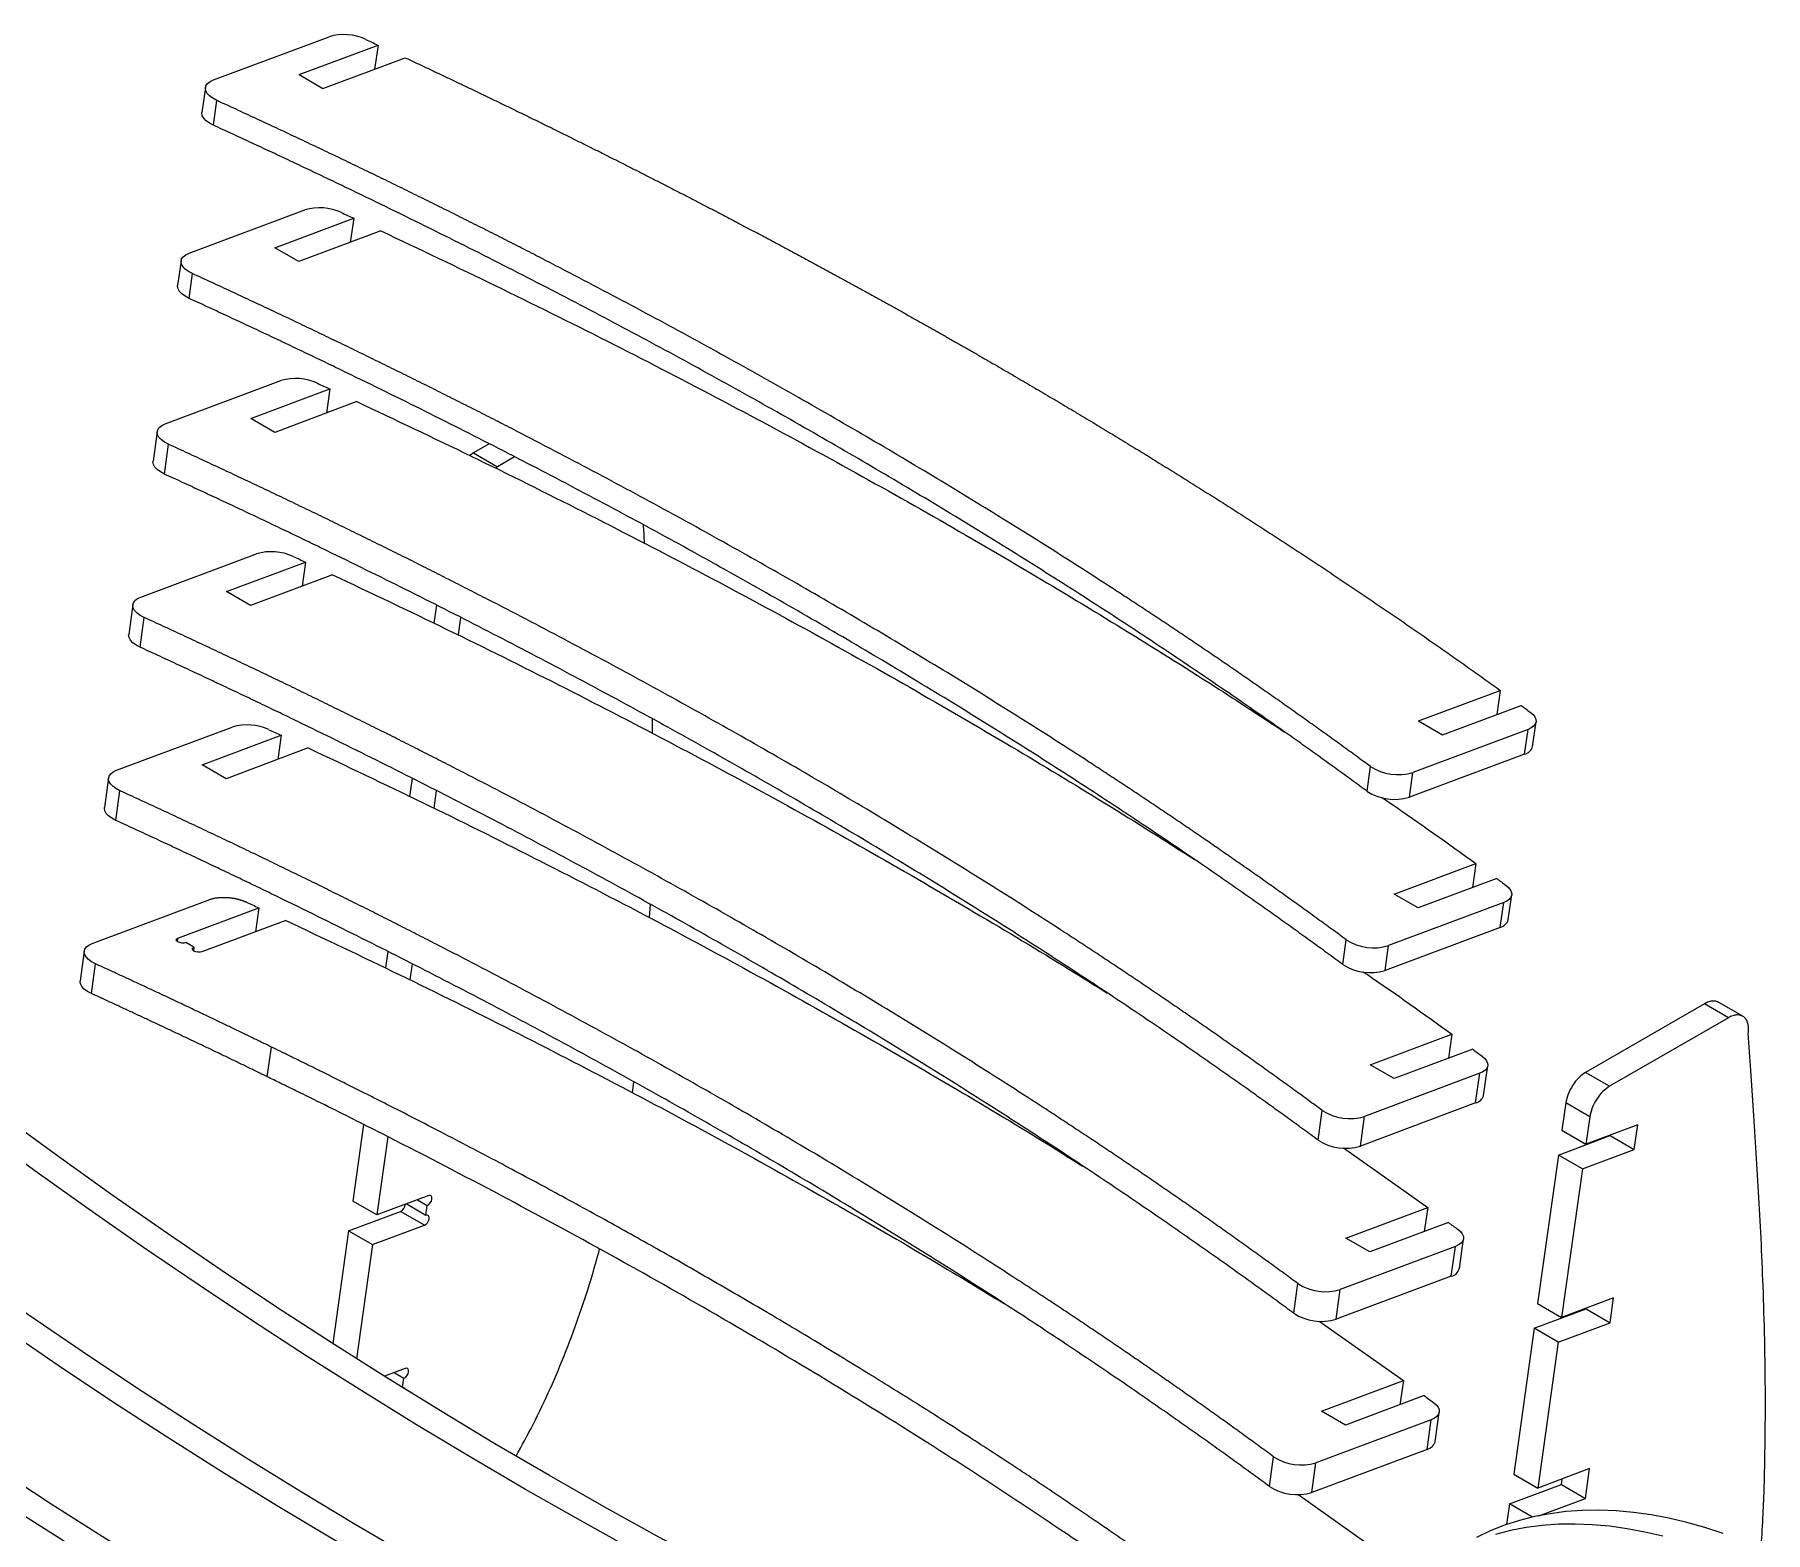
# Model space of a CAD drawing. Header units: millimetres. Extents: x -1732 to 6309, y -3588 to 3891.
# Drawn here: x 5489 to 6101, y 154 to 684 of the extents above; entities that cross this region are included whole.
import ezdxf

# ---------------------------------------------------------------- set-up
doc = ezdxf.new("R2010")
doc.units = ezdxf.units.MM

msp = doc.modelspace()

# ---------------------------------------------------------------- linework, layer by layer
at = {"color": 7, "linetype": 'Continuous', "lineweight": 15}
for p, q in [((5552.45, 668.09), (5593.35, 683.37)), ((5582.73, 669.99), (5610.67, 680.43)), ((5610.67, 680.43), (5609.48, 671.91)), ((5591.21, 665.09), (5620.28, 675.95)), ((5582.73, 669.99), (5591.21, 665.09)), ((5549.62, 665.39), (5548.39, 656.64)), ((5552.42, 652.09), (5553.65, 660.84)), ((5543.86, 606.84), (5584.76, 622.12)), ((5574.13, 608.73), (5602.08, 619.18)), ((5602.08, 619.18), (5600.88, 610.66)), ((5611.69, 614.7), (5582.62, 603.84)), ((5582.62, 603.84), (5574.13, 608.73)), ((5541.02, 604.14), (5539.8, 595.39)), ((5543.82, 590.84), (5545.05, 599.59)), ((5535.38, 546.46), (5576.29, 561.74)), ((5565.66, 548.36), (5593.6, 558.8)), ((5593.6, 558.8), (5592.41, 550.28)), ((5603.21, 554.32), (5574.15, 543.46)), ((5574.15, 543.46), (5565.66, 548.36)), ((5532.55, 543.77), (5531.08, 533.27)), ((5535.1, 528.72), (5536.58, 539.22)), ((5649.97, 539.39), (5644.42, 536.18)), ((5644.42, 536.18), (5643.2, 535.23)), ((5644.42, 536.18), (5652.9, 531.28)), ((5659, 534.8), (5652.9, 531.28)), ((5652.9, 531.28), (5652.23, 530.76)), ((5526.79, 485.21), (5567.69, 500.49)), ((5557.07, 487.11), (5585.01, 497.55)), ((5585.01, 497.55), (5583.81, 489.03)), ((5594.62, 493.07), (5565.55, 482.21)), ((5565.55, 482.21), (5557.07, 487.11)), ((5523.96, 482.52), (5522.48, 472.01)), ((5526.51, 467.46), (5527.98, 477.96)), ((5631.34, 482.29), (5630.45, 475.97)), ((5639.9, 477.95), (5639.04, 471.79)), ((5978.71, 441.39), (6007.64, 452.2)), ((6007.64, 452.2), (6006.44, 443.69)), ((5978.71, 441.39), (5987.19, 436.49)), ((5987.19, 436.49), (6014.99, 446.88)), ((6019.07, 432.34), (6020.3, 441.09)), ((5518.19, 423.96), (5559.1, 439.24)), ((5548.47, 425.86), (5576.41, 436.3)), ((5576.41, 436.3), (5575.22, 427.78)), ((6017.47, 438.39), (5976.72, 423.16)), ((6016.24, 429.64), (6017.47, 438.39)), ((5586.02, 431.82), (5556.96, 420.96)), ((6016.24, 429.64), (5975.49, 414.41)), ((5556.96, 420.96), (5548.47, 425.86)), ((5960.51, 416.51), (5961.74, 425.26)), ((5975.49, 414.41), (5976.72, 423.16)), ((5515.36, 421.26), (5513.89, 410.76)), ((5517.91, 406.21), (5519.39, 416.71)), ((5622.74, 421.04), (5621.85, 414.71)), ((5631.3, 416.69), (5630.44, 410.54)), ((5970.11, 380.14), (5999.04, 390.95)), ((5999.04, 390.95), (5997.85, 382.44)), ((5978.6, 375.24), (5970.11, 380.14)), ((6006.4, 385.63), (5978.6, 375.24)), ((6010.48, 371.08), (6011.71, 379.83)), ((5509.6, 362.7), (5551.15, 378.23)), ((5539.88, 364.6), (5568.47, 375.29)), ((5568.47, 375.29), (5567.28, 366.77)), ((5706.74, 371.81), (5707.01, 376.48)), ((6008.88, 377.14), (5968.12, 361.91)), ((6007.65, 368.39), (6008.88, 377.14)), ((5578.09, 370.81), (5548.36, 359.71)), ((6007.65, 368.39), (5966.89, 353.16)), ((5545.53, 361.34), (5542.7, 362.97)), ((5545.53, 361.34), (5545.36, 360.13)), ((5951.92, 355.26), (5953.14, 364.01)), ((5966.89, 353.16), (5968.12, 361.91)), ((5506.77, 360.01), (5505.29, 349.51)), ((5509.32, 344.96), (5510.79, 355.46)), ((5614.15, 359.79), (5613.34, 354.01)), ((5622.71, 355.44), (5621.92, 349.84)), ((6079.85, 341.33), (6037.85, 317.09)), ((6088.33, 336.43), (6079.85, 341.33)), ((6093.4, 336.94), (6084.92, 341.84)), ((6088.33, 336.43), (6046.34, 312.19)), ((5571.52, 315.54), (5572.99, 326.04)), ((5961.64, 319.76), (5990.57, 330.57)), ((5997.92, 325.25), (5970.13, 314.87)), ((5990.57, 330.57), (5989.38, 322.06)), ((5970.13, 314.87), (5961.64, 319.76)), ((6001.76, 308.96), (6003.24, 319.46)), ((5700.64, 309.9), (5701.22, 313.69)), ((6000.4, 316.77), (5959.65, 301.54)), ((5998.93, 306.27), (6000.4, 316.77)), ((6046.34, 312.19), (6037.85, 317.09)), ((5998.93, 306.27), (5958.17, 291.04)), ((6030.82, 306.27), (6029.46, 296.6)), ((6039.3, 301.37), (6030.82, 306.27)), ((5943.2, 293.13), (5944.67, 303.63)), ((5958.17, 291.04), (5959.65, 301.54)), ((6039.3, 301.37), (6037.95, 291.7)), ((5605.57, 298.67), (5601.77, 271.56)), ((5614.14, 294.35), (5610.25, 266.66)), ((6028.23, 287.85), (6046.58, 294.71)), ((6029.46, 296.6), (6037.95, 291.7)), ((6056.3, 298.56), (6037.95, 291.7)), ((6046.58, 294.71), (6046.62, 294.94)), ((6046.58, 294.71), (6055.07, 289.81)), ((6055.07, 289.81), (6056.3, 298.56)), ((5952.16, 290.36), (5981.98, 269.32)), ((6028.23, 287.85), (6020.87, 235.35)), ((6036.72, 282.95), (6028.23, 287.85)), ((6036.72, 282.95), (6055.07, 289.81)), ((6036.72, 282.95), (6029.35, 230.45)), ((5610.25, 266.66), (5601.77, 271.56)), ((5628.6, 273.52), (5610.25, 266.66)), ((5627.62, 266.52), (5620.64, 270.55)), ((5624.62, 272.03), (5628.11, 270.02)), ((5627.62, 266.52), (5628.11, 270.02)), ((5600.29, 261.06), (5618.64, 267.92)), ((5627.13, 263.02), (5618.64, 267.92)), ((5953.05, 258.51), (5981.98, 269.32)), ((5989.33, 264), (5961.53, 253.61)), ((5981.98, 269.32), (5980.78, 260.81)), ((5600.29, 261.06), (5594.69, 221.16)), ((5600.29, 261.06), (5608.78, 256.16)), ((5608.78, 256.16), (5627.13, 263.02)), ((5961.53, 253.61), (5953.05, 258.51)), ((5993.17, 247.71), (5994.64, 258.21)), ((5608.78, 256.16), (5603.11, 215.79)), ((5991.81, 255.51), (5951.05, 240.29)), ((5990.33, 245.01), (5991.81, 255.51)), ((5990.33, 245.01), (5949.58, 229.78)), ((5934.6, 231.88), (5936.08, 242.38)), ((5949.58, 229.78), (5951.05, 240.29)), ((6019.64, 226.6), (6037.99, 233.46)), ((6020.87, 235.35), (6029.35, 230.45)), ((6047.7, 237.31), (6029.35, 230.45)), ((6037.99, 233.46), (6038.02, 233.69)), ((6037.99, 233.46), (6046.47, 228.56)), ((6046.47, 228.56), (6047.7, 237.31)), ((5943.56, 229.11), (5973.38, 208.07)), ((6019.64, 226.6), (6012.39, 174.97)), ((6028.12, 221.7), (6019.64, 226.6)), ((6028.12, 221.7), (6046.47, 228.56)), ((6028.12, 221.7), (6020.88, 170.07)), ((5620.33, 212.39), (5612.92, 209.62)), ((5616.35, 210.9), (5619.84, 208.89)), ((5619.38, 205.59), (5619.84, 208.89)), ((5944.45, 197.26), (5973.38, 208.07)), ((5980.73, 202.75), (5952.94, 192.36)), ((5973.38, 208.07), (5972.18, 199.56)), ((5952.94, 192.36), (5944.45, 197.26)), ((5984.57, 186.45), (5986.04, 196.96)), ((5983.21, 194.26), (5942.46, 179.03)), ((5981.74, 183.76), (5983.21, 194.26)), ((5981.74, 183.76), (5940.98, 168.53)), ((5926.01, 170.63), (5927.48, 181.13)), ((5940.98, 168.53), (5942.46, 179.03)), ((6012.39, 174.97), (6020.88, 170.07)), ((6039.23, 176.93), (6020.88, 170.07)), ((6029.27, 171.33), (6029.55, 173.31)), ((6037.76, 166.43), (6039.23, 176.93)), ((5936.01, 167.86), (5965.44, 147.07)), ((6010.92, 164.47), (6029.27, 171.33)), ((6021.3, 160.28), (6037.76, 166.43)), ((6029.27, 171.33), (6037.76, 166.43)), ((6010.92, 164.47), (6009.89, 157.15)), ((6019.03, 159.79), (6010.92, 164.47))]:
    msp.add_line(p, q, dxfattribs=at)
at = {"color": 8, "linetype": 'Continuous', "lineweight": 15}
msp.add_line((5539.71, 363.39), (5539.88, 364.6), dxfattribs=at)
at = {"color": 7, "linetype": 'Continuous', "lineweight": 15, "flags": 128}
for points in [[(5553.65, 660.84), (5552.24, 661.6), (5551.09, 662.43), (5550.25, 663.33), (5549.75, 664.25), (5549.6, 665.16), (5549.81, 666.03), (5550.37, 666.83), (5551.26, 667.52), (5552.45, 668.09)], [(5552.42, 652.09), (5551.01, 652.84), (5549.86, 653.68), (5549.03, 654.58), (5548.52, 655.5), (5548.37, 656.41), (5548.39, 656.64)], [(5545.05, 599.59), (5543.64, 600.34), (5542.5, 601.18), (5541.66, 602.08), (5541.15, 603), (5541, 603.91), (5541.21, 604.78), (5541.77, 605.57), (5542.67, 606.27), (5543.86, 606.84)], [(5543.82, 590.84), (5542.41, 591.59), (5541.27, 592.43), (5540.43, 593.33), (5539.93, 594.25), (5539.78, 595.16), (5539.8, 595.39)], [(5536.58, 539.22), (5535.17, 539.97), (5534.03, 540.81), (5533.19, 541.7), (5532.68, 542.62), (5532.53, 543.53), (5532.74, 544.4), (5533.3, 545.2), (5534.19, 545.89), (5535.38, 546.46)], [(5535.1, 528.72), (5533.7, 529.47), (5532.55, 530.31), (5531.71, 531.2), (5531.21, 532.12), (5531.06, 533.03), (5531.08, 533.27)], [(5527.98, 477.96), (5526.57, 478.72), (5525.43, 479.55), (5524.59, 480.45), (5524.09, 481.37), (5523.94, 482.28), (5524.15, 483.15), (5524.71, 483.95), (5525.6, 484.64), (5526.79, 485.21)], [(5526.51, 467.46), (5525.1, 468.22), (5523.96, 469.05), (5523.12, 469.95), (5522.61, 470.87), (5522.46, 471.78), (5522.48, 472.01)], [(6018.28, 444.48), (6019.23, 443.67), (6019.89, 442.81), (6020.26, 441.95), (6020.3, 441.1), (6020.04, 440.3), (6019.46, 439.56), (6018.6, 438.92), (6017.47, 438.39)], [(5519.39, 416.71), (5517.98, 417.46), (5516.83, 418.3), (5516, 419.2), (5515.49, 420.12), (5515.34, 421.03), (5515.55, 421.9), (5516.11, 422.7), (5517, 423.39), (5518.19, 423.96)], [(5517.91, 406.21), (5516.51, 406.96), (5515.36, 407.8), (5514.52, 408.7), (5514.02, 409.62), (5513.87, 410.53), (5513.89, 410.76)], [(6009.69, 383.23), (6010.63, 382.41), (6011.3, 381.56), (6011.66, 380.7), (6011.71, 379.85), (6011.44, 379.05), (6010.87, 378.31), (6010, 377.67), (6008.88, 377.14)], [(5510.79, 355.46), (5509.38, 356.21), (5508.24, 357.05), (5507.4, 357.95), (5506.9, 358.87), (5506.75, 359.78), (5506.96, 360.65), (5507.52, 361.44), (5508.41, 362.14), (5509.6, 362.7)], [(5542.7, 362.97), (5542.06, 362.83), (5541.3, 362.84), (5540.54, 362.99), (5539.9, 363.27), (5539.46, 363.62), (5539.3, 364), (5539.45, 364.34), (5539.88, 364.6)], [(5548.36, 359.71), (5547.72, 359.57), (5546.96, 359.58), (5546.2, 359.73), (5545.55, 360), (5545.12, 360.35), (5544.96, 360.73), (5545.11, 361.08), (5545.53, 361.34)], [(5509.32, 344.96), (5507.91, 345.71), (5506.77, 346.55), (5505.93, 347.45), (5505.42, 348.37), (5505.27, 349.28), (5505.29, 349.51)], [(6001.21, 322.85), (6002.16, 322.04), (6002.83, 321.18), (6003.19, 320.32), (6003.24, 319.47), (6002.97, 318.67), (6002.39, 317.93), (6001.53, 317.29), (6000.4, 316.77)], [(5871.22, 75.82), (5864.12, 78.74), (5844.96, 86.86), (5825.76, 95.3), (5806.53, 104.08), (5787.27, 113.17), (5767.99, 122.59), (5748.69, 132.33), (5729.38, 142.39), (5710.05, 152.76), (5690.72, 163.45), (5671.39, 174.46), (5652.05, 185.77), (5632.72, 197.39), (5613.39, 209.32), (5594.08, 221.55), (5574.78, 234.09), (5555.5, 246.92), (5536.24, 260.05), (5517.01, 273.47), (5497.81, 287.19), (5478.64, 301.19), (5459.51, 315.48)], [(5861.44, 71.45), (5855.64, 73.84), (5836.47, 81.96), (5817.27, 90.41), (5798.04, 99.18), (5778.78, 108.27), (5759.5, 117.69), (5740.21, 127.43), (5720.89, 137.49), (5701.57, 147.87), (5682.24, 158.56), (5662.9, 169.56), (5643.57, 180.87), (5624.23, 192.49), (5604.91, 204.42), (5585.59, 216.65), (5566.3, 229.19), (5547.02, 242.02), (5527.76, 255.15), (5508.53, 268.57), (5489.33, 282.29), (5470.16, 296.29), (5451.03, 310.58)], [(5811.94, 42.87), (5806.14, 45.27), (5786.97, 53.39), (5767.77, 61.83), (5748.54, 70.6), (5729.29, 79.7), (5710.01, 89.12), (5690.71, 98.86), (5671.4, 108.92), (5652.07, 119.29), (5632.74, 129.98), (5613.4, 140.98), (5594.07, 152.3), (5574.74, 163.92), (5555.41, 175.85), (5536.1, 188.08), (5516.8, 200.61), (5497.52, 213.45), (5478.26, 226.58), (5459.03, 240), (5439.83, 253.71), (5420.66, 267.72), (5401.53, 282.01)], [(5821.72, 47.24), (5814.63, 50.17), (5795.46, 58.28), (5776.26, 66.73), (5757.03, 75.5), (5737.77, 84.6), (5718.49, 94.02), (5699.19, 103.76), (5679.88, 113.81), (5660.56, 124.19), (5641.22, 134.88), (5621.89, 145.88), (5602.55, 157.2), (5583.22, 168.82), (5563.9, 180.75), (5544.58, 192.98), (5525.28, 205.51), (5506, 218.34), (5486.75, 231.47), (5467.51, 244.9), (5448.31, 258.61), (5429.15, 272.62), (5410.01, 286.91)], [(5628.11, 270.02), (5628.66, 270.35), (5629.17, 270.9), (5629.55, 271.58), (5629.75, 272.29), (5629.74, 272.92), (5629.51, 273.38), (5629.12, 273.59), (5628.6, 273.52)], [(5627.13, 263.02), (5627.68, 263.35), (5628.19, 263.9), (5628.57, 264.58), (5628.77, 265.29), (5628.75, 265.92), (5628.53, 266.38), (5628.13, 266.59), (5627.62, 266.52)], [(5772.22, 18.67), (5765.13, 21.59), (5745.96, 29.71), (5726.76, 38.16), (5707.53, 46.93), (5688.27, 56.02), (5668.99, 65.44), (5649.7, 75.18), (5630.38, 85.24), (5611.06, 95.62), (5591.73, 106.31), (5572.39, 117.31), (5553.06, 128.62), (5533.72, 140.24), (5514.4, 152.17), (5495.09, 164.4), (5475.79, 176.94), (5456.51, 189.77), (5437.25, 202.9), (5418.02, 216.32), (5398.82, 230.04), (5379.65, 244.04), (5360.52, 258.33)], [(5992.62, 261.6), (5993.57, 260.79), (5994.23, 259.93), (5994.59, 259.07), (5994.64, 258.22), (5994.37, 257.42), (5993.8, 256.68), (5992.93, 256.04), (5991.81, 255.51)], [(5762.45, 14.3), (5756.64, 16.69), (5737.48, 24.81), (5718.28, 33.26), (5699.05, 42.03), (5679.79, 51.13), (5660.51, 60.54), (5641.21, 70.28), (5621.9, 80.34), (5602.57, 90.72), (5583.24, 101.41), (5563.91, 112.41), (5544.57, 123.72), (5525.24, 135.35), (5505.91, 147.27), (5486.6, 159.51), (5467.3, 172.04), (5448.02, 184.87), (5428.76, 198), (5409.53, 211.42), (5390.33, 225.14), (5371.16, 239.14), (5352.03, 253.43)], [(5619.84, 208.89), (5620.39, 209.22), (5620.9, 209.77), (5621.28, 210.45), (5621.48, 211.16), (5621.47, 211.79), (5621.25, 212.25), (5620.85, 212.46), (5620.33, 212.39)], [(5984.02, 200.35), (5984.97, 199.54), (5985.64, 198.68), (5986, 197.82), (5986.05, 196.97), (5985.78, 196.17), (5985.2, 195.43), (5984.34, 194.79), (5983.21, 194.26)], [(6086.55, 153.95), (6080.06, 156.08), (6073.63, 157.9), (6067.27, 159.41), (6060.98, 160.6), (6054.78, 161.47), (6048.67, 162.02), (6042.66, 162.25), (6036.76, 162.16), (6030.97, 161.75), (6025.32, 161.01), (6019.79, 159.96), (6014.41, 158.59), (6009.18, 156.9), (6004.1, 154.9), (5999.19, 152.59)], [(6065.15, 153), (6058.79, 154.51), (6052.5, 155.7), (6046.29, 156.57), (6040.18, 157.12), (6034.17, 157.35), (6028.27, 157.26), (6022.49, 156.85), (6016.83, 156.12), (6011.31, 155.06), (6005.93, 153.69)]]:
    msp.add_lwpolyline(points, dxfattribs=at)
at = {"color": 7, "linetype": 'Continuous', "lineweight": 15}
for centre, radius, start, end in [((5598.6, 665.6), 18.53, 65.29806, 106.43734), ((5590, 604.35), 18.53, 65.29806, 106.43734), ((5581.53, 543.97), 18.53, 65.29806, 106.43734), ((5572.93, 482.72), 18.53, 65.29806, 106.43734), ((5564.34, 421.47), 18.53, 65.29806, 106.43734), ((6015.36, 433.41), 3.87, 283.19057, 343.9162), ((5971.47, 440.28), 17.9, 237.06059, 287.03207), ((5970.24, 431.53), 17.9, 237.06059, 287.03207), ((6006.77, 372.15), 3.87, 283.19057, 343.9162), ((5962.88, 379.03), 17.9, 237.06059, 287.03207), ((5961.65, 370.28), 17.9, 237.06059, 287.03207), ((5998.05, 310.03), 3.87, 283.19057, 343.9162), ((5954.4, 318.65), 17.9, 237.06059, 287.03207), ((5952.93, 308.15), 17.9, 237.06059, 287.03207), ((5617.36, 270.57), 2.94, 295.77376, 357.10675), ((5989.45, 248.78), 3.87, 283.19057, 343.9162), ((5945.81, 257.4), 17.9, 237.06059, 287.03207), ((5944.34, 246.9), 17.9, 237.06059, 287.03207), ((5619.73, 204.73), 0.742, 15.98245, 100.4387), ((5980.86, 187.53), 3.87, 283.19057, 343.9162), ((5937.21, 196.15), 17.9, 237.06059, 287.03207), ((5935.74, 185.65), 17.9, 237.06059, 287.03207)]:
    msp.add_arc(centre, radius, start, end, dxfattribs=at)
for points, knots in [([(5606.34, 682.43), (5607.06, 682.1), (5608.51, 681.43), (5609.95, 680.76), (5610.67, 680.43)], [0, 0, 0, 0, 0.500006, 1, 1, 1, 1]), ([(5620.28, 675.95), (5621.53, 675.36), (5624.04, 674.19), (5627.78, 672.43), (5631.53, 670.66), (5635.26, 668.89), (5638.99, 667.12), (5642.71, 665.34), (5646.42, 663.56), (5650.13, 661.78), (5653.83, 659.99), (5657.52, 658.2), (5661.21, 656.41), (5664.89, 654.61), (5668.57, 652.81), (5672.23, 651.01), (5675.89, 649.2), (5679.54, 647.4), (5683.19, 645.58), (5686.83, 643.77), (5690.46, 641.95), (5694.09, 640.13), (5697.71, 638.31), (5701.32, 636.48), (5704.92, 634.65), (5708.52, 632.82), (5712.11, 630.98), (5715.69, 629.14), (5719.27, 627.3), (5722.84, 625.46), (5726.4, 623.61), (5729.95, 621.76), (5733.5, 619.9), (5737.04, 618.05), (5740.57, 616.19), (5744.1, 614.32), (5747.62, 612.46), (5751.13, 610.59), (5754.63, 608.72), (5758.13, 606.84), (5761.62, 604.96), (5765.1, 603.08), (5768.58, 601.2), (5772.04, 599.32), (5775.51, 597.43), (5778.96, 595.53), (5782.4, 593.64), (5785.84, 591.74), (5789.27, 589.84), (5792.7, 587.94), (5796.11, 586.03), (5799.52, 584.13), (5802.92, 582.21), (5806.31, 580.3), (5809.7, 578.38), (5813.08, 576.46), (5816.45, 574.54), (5819.81, 572.62), (5823.17, 570.69), (5827.49, 568.2), (5832.76, 565.14), (5838.98, 561.51), (5845.17, 557.87), (5851.34, 554.23), (5857.48, 550.57), (5863.59, 546.9), (5869.68, 543.22), (5875.74, 539.53), (5881.78, 535.84), (5887.79, 532.13), (5893.77, 528.41), (5899.73, 524.69), (5905.65, 520.95), (5911.56, 517.21), (5917.43, 513.45), (5923.28, 509.69), (5929.1, 505.92), (5934.89, 502.14), (5940.66, 498.35), (5946.39, 494.55), (5952.1, 490.74), (5957.78, 486.93), (5963.44, 483.1), (5969.06, 479.27), (5974.66, 475.43), (5980.23, 471.58), (5985.77, 467.72), (5991.28, 463.85), (5996.76, 459.98), (6002.22, 456.1), (6005.83, 453.5), (6007.64, 452.2)], [0, 0, 0, 0, 0.008633, 0.017265, 0.025897, 0.034528, 0.043159, 0.05179, 0.06042, 0.06905, 0.07768, 0.086309, 0.094938, 0.103566, 0.112194, 0.120821, 0.129448, 0.138075, 0.146701, 0.155327, 0.163953, 0.172578, 0.181202, 0.189826, 0.19845, 0.207074, 0.215696, 0.224319, 0.232941, 0.241563, 0.250184, 0.258805, 0.267425, 0.276045, 0.284665, 0.293284, 0.301902, 0.310521, 0.319138, 0.327756, 0.336373, 0.344989, 0.353605, 0.362221, 0.370836, 0.379451, 0.388065, 0.396679, 0.405292, 0.413905, 0.422517, 0.431129, 0.439741, 0.448352, 0.456962, 0.465572, 0.474182, 0.482791, 0.4914, 0.500008, 0.516114, 0.532221, 0.54833, 0.56444, 0.580552, 0.596665, 0.612781, 0.628897, 0.645016, 0.661135, 0.677257, 0.69338, 0.709504, 0.72563, 0.741758, 0.757887, 0.774018, 0.79015, 0.806284, 0.822419, 0.838555, 0.854693, 0.870833, 0.886974, 0.903116, 0.91926, 0.935405, 0.951552, 0.9677, 0.983849, 1, 1, 1, 1]), ([(5961.74, 425.26), (5960.91, 425.87), (5959.25, 427.09), (5956.74, 428.92), (5954.24, 430.75), (5951.72, 432.57), (5949.2, 434.4), (5946.68, 436.22), (5944.14, 438.04), (5941.6, 439.86), (5939.05, 441.67), (5936.5, 443.49), (5933.94, 445.3), (5931.38, 447.11), (5928.8, 448.92), (5926.22, 450.73), (5923.64, 452.53), (5921.05, 454.34), (5918.45, 456.14), (5915.84, 457.94), (5913.23, 459.74), (5910.62, 461.53), (5907.99, 463.32), (5905.36, 465.12), (5902.72, 466.91), (5900.08, 468.69), (5897.43, 470.48), (5894.78, 472.26), (5892.12, 474.04), (5889.45, 475.82), (5886.77, 477.6), (5884.09, 479.37), (5881.41, 481.15), (5878.71, 482.92), (5876.01, 484.69), (5873.31, 486.45), (5863.62, 492.76), (5846.77, 503.55), (5822.39, 518.69), (5797.55, 533.67), (5772.26, 548.49), (5746.51, 563.14), (5720.32, 577.62), (5693.68, 591.92), (5673.51, 602.45), (5660.1, 609.32), (5653.62, 612.62), (5647.12, 615.91), (5640.6, 619.19), (5634.05, 622.45), (5627.48, 625.71), (5620.88, 628.96), (5614.26, 632.2), (5607.62, 635.42), (5600.95, 638.64), (5594.26, 641.84), (5587.55, 645.04), (5580.82, 648.22), (5574.06, 651.39), (5567.28, 654.55), (5560.48, 657.71), (5555.92, 659.8), (5553.65, 660.84)], [0, 0, 0, 0, 0.00717, 0.014339, 0.021508, 0.028677, 0.035844, 0.043012, 0.050179, 0.057345, 0.064511, 0.071677, 0.078842, 0.086006, 0.09317, 0.100334, 0.107497, 0.114659, 0.121821, 0.128982, 0.136143, 0.143304, 0.150464, 0.157623, 0.164782, 0.171941, 0.179099, 0.186256, 0.193413, 0.20057, 0.207726, 0.214881, 0.222036, 0.22919, 0.236344, 0.243497, 0.25065, 0.313006, 0.37535, 0.437682, 0.5, 0.562318, 0.62465, 0.686994, 0.74935, 0.764077, 0.778806, 0.793537, 0.808271, 0.823007, 0.837744, 0.852484, 0.867226, 0.881971, 0.896717, 0.911465, 0.926216, 0.940969, 0.955723, 0.97048, 0.985239, 1, 1, 1, 1]), ([(5960.51, 416.51), (5959.6, 417.17), (5957.78, 418.51), (5955.04, 420.51), (5952.3, 422.52), (5949.54, 424.51), (5946.78, 426.51), (5944.01, 428.5), (5941.23, 430.5), (5938.44, 432.49), (5935.65, 434.47), (5932.84, 436.46), (5930.03, 438.44), (5927.21, 440.43), (5924.39, 442.41), (5921.55, 444.38), (5918.71, 446.36), (5913.02, 450.29), (5904.44, 456.18), (5892.88, 463.98), (5881.2, 471.75), (5865.47, 482.04), (5845.53, 494.8), (5821.15, 509.95), (5796.31, 524.93), (5771.03, 539.74), (5745.29, 554.39), (5719.1, 568.86), (5692.47, 583.17), (5669.89, 594.95), (5651.61, 604.28), (5637.78, 611.25), (5623.84, 618.16), (5612.4, 623.76), (5603.49, 628.07), (5597.18, 631.11), (5590.84, 634.14), (5584.49, 637.16), (5578.11, 640.16), (5571.72, 643.16), (5565.31, 646.15), (5558.87, 649.13), (5554.57, 651.1), (5552.42, 652.09)], [0, 0, 0, 0, 0.007848, 0.015696, 0.023544, 0.031392, 0.03924, 0.047088, 0.054935, 0.062783, 0.070631, 0.078478, 0.086327, 0.094175, 0.102023, 0.109872, 0.117721, 0.12557, 0.15684, 0.188109, 0.219378, 0.25065, 0.313027, 0.375405, 0.437702, 0.5, 0.562298, 0.624595, 0.686973, 0.74935, 0.780622, 0.811892, 0.84316, 0.87443, 0.888384, 0.902337, 0.91629, 0.930241, 0.944193, 0.958144, 0.972096, 0.986048, 1, 1, 1, 1]), ([(5597.74, 621.18), (5598.47, 620.85), (5599.91, 620.18), (5601.35, 619.51), (5602.08, 619.18)], [0, 0, 0, 0, 0.500006, 1, 1, 1, 1]), ([(5611.69, 614.7), (5625.22, 608.29), (5652.23, 595.5), (5691.72, 575.85), (5730.38, 555.91), (5768.16, 535.62), (5805.08, 515.01), (5840.46, 494.46), (5874.29, 474.01), (5904.51, 455.12), (5923.28, 442.79), (5931.59, 437.34)], [0, 0, 0, 0, 0.116447, 0.232501, 0.348362, 0.464014, 0.579674, 0.695368, 0.804411, 0.913461, 1, 1, 1, 1]), ([(5953.14, 364.01), (5952.31, 364.62), (5950.65, 365.84), (5948.15, 367.67), (5945.64, 369.49), (5943.13, 371.32), (5940.61, 373.15), (5938.08, 374.97), (5935.55, 376.79), (5933.01, 378.61), (5930.46, 380.42), (5927.91, 382.24), (5925.35, 384.05), (5922.78, 385.86), (5920.21, 387.67), (5917.63, 389.48), (5915.04, 391.28), (5912.45, 393.09), (5909.85, 394.89), (5907.25, 396.69), (5904.64, 398.48), (5902.02, 400.28), (5899.4, 402.07), (5896.77, 403.86), (5894.13, 405.65), (5891.49, 407.44), (5888.84, 409.23), (5886.18, 411.01), (5883.52, 412.79), (5880.85, 414.57), (5878.18, 416.35), (5875.5, 418.12), (5872.81, 419.9), (5870.12, 421.67), (5867.42, 423.44), (5864.71, 425.2), (5855.03, 431.51), (5838.18, 442.29), (5813.8, 457.44), (5788.96, 472.42), (5763.66, 487.24), (5737.91, 501.89), (5711.72, 516.37), (5685.09, 530.67), (5664.92, 541.2), (5651.51, 548.07), (5645.03, 551.37), (5638.53, 554.66), (5632, 557.94), (5625.45, 561.2), (5618.88, 564.46), (5612.29, 567.71), (5605.67, 570.94), (5599.02, 574.17), (5592.36, 577.39), (5585.67, 580.59), (5578.96, 583.79), (5572.22, 586.97), (5565.46, 590.14), (5558.68, 593.3), (5551.88, 596.45), (5547.33, 598.55), (5545.05, 599.59)], [0, 0, 0, 0, 0.00717, 0.014339, 0.021508, 0.028677, 0.035844, 0.043012, 0.050179, 0.057345, 0.064511, 0.071677, 0.078842, 0.086006, 0.09317, 0.100334, 0.107497, 0.114659, 0.121821, 0.128982, 0.136143, 0.143304, 0.150464, 0.157623, 0.164782, 0.171941, 0.179099, 0.186256, 0.193413, 0.20057, 0.207726, 0.214881, 0.222036, 0.22919, 0.236344, 0.243497, 0.25065, 0.313006, 0.37535, 0.437682, 0.5, 0.562318, 0.62465, 0.686994, 0.74935, 0.764077, 0.778806, 0.793537, 0.808271, 0.823007, 0.837744, 0.852484, 0.867226, 0.881971, 0.896717, 0.911465, 0.926216, 0.940969, 0.955723, 0.97048, 0.985239, 1, 1, 1, 1]), ([(5951.92, 355.26), (5951.01, 355.92), (5949.19, 357.26), (5946.45, 359.26), (5943.7, 361.26), (5940.95, 363.26), (5938.18, 365.26), (5935.41, 367.25), (5932.63, 369.25), (5929.85, 371.24), (5927.05, 373.22), (5924.25, 375.21), (5921.44, 377.19), (5918.62, 379.17), (5915.79, 381.15), (5912.96, 383.13), (5910.11, 385.11), (5904.43, 389.04), (5895.85, 394.92), (5884.29, 402.73), (5872.6, 410.49), (5856.88, 420.79), (5836.94, 433.55), (5812.56, 448.7), (5787.72, 463.68), (5762.43, 478.49), (5736.7, 493.13), (5710.51, 507.61), (5683.87, 521.91), (5661.3, 533.69), (5643.01, 543.03), (5629.18, 550), (5615.25, 556.91), (5603.8, 562.51), (5594.9, 566.82), (5588.58, 569.86), (5582.25, 572.89), (5575.89, 575.9), (5569.52, 578.91), (5563.12, 581.91), (5556.71, 584.9), (5550.28, 587.88), (5545.97, 589.85), (5543.82, 590.84)], [0, 0, 0, 0, 0.007848, 0.015696, 0.023544, 0.031392, 0.03924, 0.047088, 0.054935, 0.062783, 0.070631, 0.078478, 0.086327, 0.094175, 0.102023, 0.109872, 0.117721, 0.12557, 0.15684, 0.188109, 0.219378, 0.25065, 0.313027, 0.375405, 0.437702, 0.5, 0.562298, 0.624595, 0.686973, 0.74935, 0.780622, 0.811892, 0.84316, 0.87443, 0.888384, 0.902337, 0.91629, 0.930241, 0.944193, 0.958144, 0.972096, 0.986048, 1, 1, 1, 1]), ([(5589.27, 560.8), (5589.99, 560.47), (5591.44, 559.8), (5592.88, 559.13), (5593.6, 558.8)], [0, 0, 0, 0, 0.5000064, 1, 1, 1, 1]), ([(5603.21, 554.32), (5616.74, 547.92), (5643.76, 535.13), (5683.25, 515.48), (5721.91, 495.53), (5759.69, 475.25), (5796.6, 454.63), (5832, 434.09), (5865.78, 413.62), (5888.02, 399.85), (5898.99, 392.69), (5899.45, 392.39)], [0, 0, 0, 0, 0.126821, 0.253214, 0.379397, 0.505352, 0.631316, 0.757318, 0.876075, 0.994839, 1, 1, 1, 1]), ([(5944.67, 303.63), (5943.84, 304.24), (5942.18, 305.46), (5939.68, 307.29), (5937.17, 309.12), (5934.66, 310.94), (5932.13, 312.77), (5929.61, 314.59), (5927.07, 316.41), (5924.53, 318.23), (5921.99, 320.05), (5919.43, 321.86), (5916.87, 323.67), (5914.31, 325.49), (5911.74, 327.29), (5909.16, 329.1), (5906.57, 330.91), (5903.98, 332.71), (5901.38, 334.51), (5898.78, 336.31), (5896.17, 338.11), (5893.55, 339.9), (5890.92, 341.7), (5888.29, 343.49), (5885.66, 345.28), (5883.01, 347.06), (5880.37, 348.85), (5877.71, 350.63), (5875.05, 352.42), (5872.38, 354.19), (5869.71, 355.97), (5867.03, 357.75), (5864.34, 359.52), (5861.65, 361.29), (5858.95, 363.06), (5856.24, 364.83), (5846.55, 371.13), (5829.7, 381.92), (5805.33, 397.06), (5780.48, 412.05), (5755.19, 426.86), (5729.44, 441.51), (5703.25, 455.99), (5676.61, 470.29), (5656.44, 480.82), (5643.03, 487.7), (5636.56, 490.99), (5630.06, 494.28), (5623.53, 497.56), (5616.98, 500.83), (5610.41, 504.08), (5603.81, 507.33), (5597.19, 510.57), (5590.55, 513.79), (5583.88, 517.01), (5577.2, 520.21), (5570.48, 523.41), (5563.75, 526.59), (5556.99, 529.77), (5550.21, 532.93), (5543.41, 536.08), (5538.85, 538.17), (5536.58, 539.22)], [0, 0, 0, 0, 0.00717, 0.014339, 0.021508, 0.028677, 0.035844, 0.043012, 0.050179, 0.057345, 0.064511, 0.071677, 0.078842, 0.086006, 0.09317, 0.100334, 0.107497, 0.114659, 0.121821, 0.128982, 0.136143, 0.143304, 0.150464, 0.157623, 0.164782, 0.171941, 0.179099, 0.186256, 0.193413, 0.20057, 0.207726, 0.214881, 0.222036, 0.22919, 0.236344, 0.243497, 0.25065, 0.313006, 0.37535, 0.437682, 0.5, 0.562318, 0.62465, 0.686994, 0.74935, 0.764077, 0.778806, 0.793537, 0.808271, 0.823007, 0.837744, 0.852484, 0.867226, 0.881971, 0.896717, 0.911465, 0.926216, 0.940969, 0.955723, 0.97048, 0.985239, 1, 1, 1, 1]), ([(5943.2, 293.13), (5942.29, 293.8), (5940.47, 295.13), (5937.73, 297.14), (5934.98, 299.14), (5932.23, 301.14), (5929.47, 303.13), (5926.69, 305.13), (5923.92, 307.12), (5921.13, 309.11), (5918.33, 311.1), (5915.53, 313.08), (5912.72, 315.07), (5909.9, 317.05), (5907.07, 319.03), (5904.24, 321), (5901.4, 322.98), (5895.71, 326.92), (5887.13, 332.8), (5875.57, 340.6), (5863.88, 348.37), (5848.16, 358.66), (5828.22, 371.42), (5803.84, 386.57), (5779, 401.55), (5753.72, 416.36), (5727.98, 431.01), (5701.79, 445.48), (5675.15, 459.79), (5652.58, 471.57), (5634.3, 480.9), (5620.46, 487.87), (5606.53, 494.78), (5595.08, 500.38), (5586.18, 504.69), (5579.86, 507.73), (5573.53, 510.76), (5567.17, 513.78), (5560.8, 516.79), (5554.41, 519.78), (5547.99, 522.77), (5541.56, 525.75), (5537.26, 527.73), (5535.1, 528.72)], [0, 0, 0, 0, 0.007848, 0.015696, 0.023544, 0.031392, 0.03924, 0.047088, 0.054935, 0.062783, 0.070631, 0.078478, 0.086327, 0.094175, 0.102023, 0.109872, 0.117721, 0.12557, 0.15684, 0.188109, 0.219378, 0.25065, 0.313027, 0.375405, 0.437702, 0.5, 0.562298, 0.624595, 0.686973, 0.74935, 0.780622, 0.811892, 0.84316, 0.87443, 0.888384, 0.902337, 0.91629, 0.930241, 0.944193, 0.958144, 0.972096, 0.986048, 1, 1, 1, 1]), ([(5704.98, 504.14), (5704.91, 505.34), (5704.79, 507.54), (5704.64, 509.73), (5704.57, 510.73)], [0, 0, 0, 0, 0.5455178, 1, 1, 1, 1]), ([(5580.68, 499.55), (5581.4, 499.22), (5582.84, 498.55), (5584.29, 497.88), (5585.01, 497.55)], [0, 0, 0, 0, 0.500006, 1, 1, 1, 1]), ([(5594.62, 493.07), (5608.15, 486.67), (5635.16, 473.88), (5674.66, 454.23), (5713.31, 434.28), (5751.09, 413.99), (5788.02, 393.38), (5823.35, 372.82), (5850.19, 356.73), (5864.76, 347.55), (5868.57, 345.15)], [0, 0, 0, 0, 0.1381296, 0.275794, 0.4132281, 0.5504152, 0.6876114, 0.8248491, 0.954196, 1, 1, 1, 1]), ([(5936.08, 242.38), (5935.24, 242.99), (5933.58, 244.21), (5931.08, 246.04), (5928.57, 247.87), (5926.06, 249.69), (5923.54, 251.52), (5921.01, 253.34), (5918.48, 255.16), (5915.94, 256.98), (5913.39, 258.8), (5910.84, 260.61), (5908.28, 262.42), (5905.71, 264.23), (5903.14, 266.04), (5900.56, 267.85), (5897.98, 269.66), (5895.38, 271.46), (5892.79, 273.26), (5890.18, 275.06), (5887.57, 276.86), (5884.95, 278.65), (5882.33, 280.45), (5879.7, 282.24), (5877.06, 284.03), (5874.42, 285.81), (5871.77, 287.6), (5869.11, 289.38), (5866.45, 291.16), (5863.79, 292.94), (5861.11, 294.72), (5858.43, 296.5), (5855.74, 298.27), (5853.05, 300.04), (5850.35, 301.81), (5847.65, 303.58), (5837.96, 309.88), (5821.11, 320.67), (5796.73, 335.81), (5771.89, 350.8), (5746.59, 365.61), (5720.85, 380.26), (5694.65, 394.74), (5668.02, 409.04), (5647.85, 419.57), (5634.44, 426.44), (5627.96, 429.74), (5621.46, 433.03), (5614.94, 436.31), (5608.39, 439.58), (5601.81, 442.83), (5595.22, 446.08), (5588.6, 449.32), (5581.96, 452.54), (5575.29, 455.76), (5568.6, 458.96), (5561.89, 462.16), (5555.15, 465.34), (5548.4, 468.51), (5541.61, 471.68), (5534.81, 474.83), (5530.26, 476.92), (5527.98, 477.96)], [0, 0, 0, 0, 0.00717, 0.014339, 0.021508, 0.028677, 0.035844, 0.043012, 0.050179, 0.057345, 0.064511, 0.071677, 0.078842, 0.086006, 0.09317, 0.100334, 0.107497, 0.114659, 0.121821, 0.128982, 0.136143, 0.143304, 0.150464, 0.157623, 0.164782, 0.171941, 0.179099, 0.186256, 0.193413, 0.20057, 0.207726, 0.214881, 0.222036, 0.22919, 0.236344, 0.243497, 0.25065, 0.313006, 0.37535, 0.437682, 0.5, 0.562318, 0.62465, 0.686994, 0.74935, 0.764077, 0.778806, 0.793537, 0.808271, 0.823007, 0.837744, 0.852484, 0.867226, 0.881971, 0.896717, 0.911465, 0.926216, 0.940969, 0.955723, 0.97048, 0.985239, 1, 1, 1, 1]), ([(5934.6, 231.88), (5933.69, 232.55), (5931.87, 233.88), (5929.13, 235.89), (5926.39, 237.89), (5923.63, 239.88), (5920.87, 241.88), (5918.1, 243.88), (5915.32, 245.87), (5912.53, 247.86), (5909.74, 249.85), (5906.94, 251.83), (5904.13, 253.81), (5901.31, 255.8), (5898.48, 257.78), (5895.64, 259.75), (5892.8, 261.73), (5887.11, 265.66), (5878.53, 271.55), (5866.97, 279.35), (5855.29, 287.12), (5839.57, 297.41), (5819.63, 310.17), (5795.24, 325.32), (5770.41, 340.3), (5745.12, 355.11), (5719.38, 369.76), (5693.19, 384.23), (5666.56, 398.54), (5643.98, 410.32), (5625.7, 419.65), (5611.87, 426.62), (5597.93, 433.53), (5586.49, 439.13), (5577.59, 443.44), (5571.27, 446.48), (5564.93, 449.51), (5558.58, 452.53), (5552.2, 455.53), (5545.81, 458.53), (5539.4, 461.52), (5532.97, 464.5), (5528.66, 466.48), (5526.51, 467.46)], [0, 0, 0, 0, 0.007848, 0.015696, 0.023544, 0.031392, 0.03924, 0.047088, 0.054935, 0.062783, 0.070631, 0.078478, 0.086327, 0.094175, 0.102023, 0.109872, 0.117721, 0.12557, 0.15684, 0.188109, 0.219378, 0.25065, 0.313027, 0.375405, 0.437702, 0.5, 0.562298, 0.624595, 0.686973, 0.74935, 0.780622, 0.811892, 0.84316, 0.87443, 0.888384, 0.902337, 0.91629, 0.930241, 0.944193, 0.958144, 0.972096, 0.986048, 1, 1, 1, 1]), ([(5707.81, 436.99), (5707.81, 437.69), (5707.79, 439.4), (5707.74, 441.08), (5707.71, 442.08)], [0, 0, 0, 0, 0.407006, 1, 1, 1, 1]), ([(6014.99, 446.88), (6015.54, 446.48), (6016.64, 445.68), (6017.73, 444.88), (6018.28, 444.48)], [0, 0, 0, 0, 0.499994, 1, 1, 1, 1]), ([(5572.08, 438.3), (5572.8, 437.97), (5574.25, 437.3), (5575.69, 436.63), (5576.41, 436.3)], [0, 0, 0, 0, 0.500006, 1, 1, 1, 1]), ([(5586.02, 431.82), (5599.55, 425.41), (5626.57, 412.62), (5666.06, 392.97), (5704.72, 373.03), (5742.49, 352.74), (5779.43, 332.13), (5814.75, 311.57), (5841.59, 295.48), (5856.16, 286.3), (5859.97, 283.9)], [0, 0, 0, 0, 0.13813, 0.275794, 0.413228, 0.550415, 0.687611, 0.824849, 0.954196, 1, 1, 1, 1]), ([(5927.48, 181.13), (5926.65, 181.74), (5924.99, 182.96), (5922.49, 184.79), (5919.98, 186.62), (5917.47, 188.44), (5914.94, 190.27), (5912.42, 192.09), (5909.88, 193.91), (5907.34, 195.73), (5904.8, 197.54), (5902.24, 199.36), (5899.68, 201.17), (5897.12, 202.98), (5894.55, 204.79), (5891.97, 206.6), (5889.38, 208.4), (5886.79, 210.21), (5884.19, 212.01), (5881.59, 213.81), (5878.97, 215.61), (5876.36, 217.4), (5873.73, 219.19), (5871.1, 220.99), (5868.47, 222.77), (5865.82, 224.56), (5863.18, 226.35), (5860.52, 228.13), (5857.86, 229.91), (5855.19, 231.69), (5852.52, 233.47), (5849.84, 235.24), (5847.15, 237.02), (5844.46, 238.79), (5841.76, 240.56), (5839.05, 242.32), (5829.36, 248.63), (5812.51, 259.42), (5788.14, 274.56), (5763.29, 289.54), (5738, 304.36), (5712.25, 319.01), (5686.06, 333.49), (5659.42, 347.79), (5639.25, 358.32), (5625.84, 365.19), (5619.37, 368.49), (5612.86, 371.78), (5606.34, 375.06), (5599.79, 378.32), (5593.22, 381.58), (5586.62, 384.83), (5580, 388.07), (5573.36, 391.29), (5566.69, 394.51), (5560.01, 397.71), (5553.29, 400.91), (5546.56, 404.09), (5539.8, 407.26), (5533.02, 410.42), (5526.22, 413.58), (5521.66, 415.67), (5519.39, 416.71)], [0, 0, 0, 0, 0.00717, 0.014339, 0.021508, 0.028677, 0.035844, 0.043012, 0.050179, 0.057345, 0.064511, 0.071677, 0.078842, 0.086006, 0.09317, 0.100334, 0.107497, 0.114659, 0.121821, 0.128982, 0.136143, 0.143304, 0.150464, 0.157623, 0.164782, 0.171941, 0.179099, 0.186256, 0.193413, 0.20057, 0.207726, 0.214881, 0.222036, 0.22919, 0.236344, 0.243497, 0.25065, 0.313006, 0.37535, 0.437682, 0.5, 0.562318, 0.62465, 0.686994, 0.74935, 0.764077, 0.778806, 0.793537, 0.808271, 0.823007, 0.837744, 0.852484, 0.867226, 0.881971, 0.896717, 0.911465, 0.926216, 0.940969, 0.955723, 0.97048, 0.985239, 1, 1, 1, 1]), ([(5965.88, 414.26), (5966.92, 413.56), (5978.27, 405.87), (5989.16, 398.05), (5999.04, 390.95)], [0, 0, 0, 0, 0.091465, 1, 1, 1, 1]), ([(5926.01, 170.63), (5925.1, 171.29), (5923.28, 172.63), (5920.54, 174.63), (5917.79, 176.63), (5915.04, 178.63), (5912.27, 180.63), (5909.5, 182.62), (5906.73, 184.62), (5903.94, 186.61), (5901.14, 188.59), (5898.34, 190.58), (5895.53, 192.56), (5892.71, 194.55), (5889.88, 196.52), (5887.05, 198.5), (5884.21, 200.48), (5878.52, 204.41), (5869.94, 210.29), (5858.38, 218.1), (5846.69, 225.86), (5830.97, 236.16), (5811.03, 248.92), (5786.65, 264.07), (5761.81, 279.05), (5736.52, 293.86), (5710.79, 308.5), (5684.6, 322.98), (5657.96, 337.29), (5635.39, 349.07), (5617.11, 358.4), (5603.27, 365.37), (5589.34, 372.28), (5577.89, 377.88), (5568.99, 382.19), (5562.67, 385.23), (5556.34, 388.26), (5549.98, 391.28), (5543.61, 394.28), (5537.22, 397.28), (5530.8, 400.27), (5524.37, 403.25), (5520.07, 405.22), (5517.91, 406.21)], [0, 0, 0, 0, 0.007848, 0.015696, 0.023544, 0.031392, 0.03924, 0.047088, 0.054935, 0.062783, 0.070631, 0.078478, 0.086327, 0.094175, 0.102023, 0.109872, 0.117721, 0.12557, 0.15684, 0.188109, 0.219378, 0.25065, 0.313027, 0.375405, 0.437702, 0.5, 0.562298, 0.624595, 0.686973, 0.74935, 0.780622, 0.811892, 0.84316, 0.87443, 0.888384, 0.902337, 0.91629, 0.930241, 0.944193, 0.958144, 0.972096, 0.986048, 1, 1, 1, 1]), ([(6006.4, 385.63), (6006.95, 385.23), (6008.04, 384.43), (6009.14, 383.63), (6009.69, 383.23)], [0, 0, 0, 0, 0.499994, 1, 1, 1, 1]), ([(5551.15, 378.23), (5551.31, 378.29), (5551.62, 378.4), (5552.03, 378.51), (5552.49, 378.63), (5552.97, 378.73), (5553.45, 378.81), (5553.95, 378.88), (5554.45, 378.93), (5554.95, 378.96), (5555.46, 378.99), (5555.96, 378.99), (5556.46, 378.99), (5556.96, 378.97), (5557.4, 378.94), (5557.78, 378.91), (5558.11, 378.88), (5558.43, 378.85), (5558.76, 378.8), (5559.08, 378.76), (5559.41, 378.71), (5559.73, 378.65), (5560.05, 378.59), (5560.36, 378.52), (5560.68, 378.45), (5560.99, 378.38), (5561.3, 378.3), (5561.6, 378.22), (5561.9, 378.13), (5562.2, 378.04), (5562.49, 377.94), (5562.78, 377.85), (5563.06, 377.74), (5563.34, 377.64), (5563.61, 377.53), (5563.88, 377.41), (5564.05, 377.33), (5564.13, 377.3)], [0, 0, 0, 0, 0.042077, 0.083552, 0.124425, 0.164696, 0.204366, 0.243433, 0.281899, 0.319763, 0.357025, 0.393685, 0.429743, 0.465199, 0.500054, 0.523066, 0.54605, 0.569007, 0.591937, 0.614839, 0.637714, 0.660561, 0.683382, 0.706175, 0.72894, 0.751679, 0.77439, 0.797073, 0.81973, 0.842359, 0.864961, 0.887536, 0.910083, 0.932603, 0.955096, 0.977562, 1, 1, 1, 1]), ([(5578.09, 370.81), (5591.56, 364.44), (5618.52, 351.69), (5657.99, 332.09), (5696.73, 312.13), (5734.62, 291.82), (5771.59, 271.17), (5804.13, 252.34), (5823.97, 240.27), (5832.13, 235.3)], [0, 0, 0, 0, 0.149295, 0.298709, 0.448126, 0.597562, 0.746729, 0.89578, 1, 1, 1, 1]), ([(5572.99, 326.04), (5571.79, 326.62), (5569.39, 327.79), (5565.78, 329.55), (5562.16, 331.3), (5558.54, 333.04), (5554.91, 334.79), (5551.27, 336.53), (5547.62, 338.26), (5543.97, 340), (5540.31, 341.73), (5536.64, 343.46), (5532.97, 345.18), (5529.29, 346.9), (5525.61, 348.62), (5521.91, 350.34), (5518.21, 352.05), (5514.51, 353.76), (5512.03, 354.89), (5510.79, 355.46)], [0, 0, 0, 0, 0.058781, 0.117567, 0.176359, 0.235156, 0.293958, 0.352766, 0.411578, 0.470397, 0.52922, 0.588049, 0.646884, 0.705723, 0.764568, 0.823418, 0.882274, 0.941134, 1, 1, 1, 1]), ([(5959.2, 352.67), (5959.64, 352.37), (5970.39, 345.09), (5980.69, 337.68), (5990.57, 330.57)], [0, 0, 0, 0, 0.040918, 1, 1, 1, 1]), ([(5571.52, 315.54), (5570.32, 316.12), (5567.92, 317.29), (5564.3, 319.05), (5560.68, 320.8), (5557.05, 322.55), (5553.42, 324.29), (5549.78, 326.03), (5546.14, 327.77), (5542.48, 329.5), (5538.82, 331.23), (5535.16, 332.96), (5531.49, 334.69), (5527.81, 336.41), (5524.12, 338.12), (5520.43, 339.84), (5516.73, 341.55), (5513.03, 343.26), (5510.56, 344.39), (5509.32, 344.96)], [0, 0, 0, 0, 0.058834, 0.117665, 0.176494, 0.23532, 0.294144, 0.352967, 0.411788, 0.470609, 0.529429, 0.588248, 0.647067, 0.705887, 0.764707, 0.823528, 0.882351, 0.941174, 1, 1, 1, 1]), ([(6084.89, 341.79), (6084.66, 341.93), (6084.07, 342.28), (6082.86, 342.36), (6081.4, 342.12), (6080.36, 341.59), (6079.85, 341.33)], [0, 0, 0, 0, 0.175369, 0.450583, 0.725354, 1, 1, 1, 1]), ([(6095.36, 330.92), (6095.42, 331.55), (6095.54, 332.8), (6095.27, 334.43), (6094.71, 335.77), (6093.83, 336.75), (6092.69, 337.33), (6091.36, 337.48), (6089.88, 337.21), (6088.85, 336.69), (6088.33, 336.43)], [0, 0, 0, 0, 0.124877, 0.249756, 0.374856, 0.499975, 0.625064, 0.750196, 0.875126, 1, 1, 1, 1]), ([(6099.93, 148.48), (6100.16, 152.12), (6100.82, 162.72), (6101.29, 179.94), (6101.5, 200.14), (6101.28, 219.9), (6100.77, 238.61), (6100.04, 256.22), (6099.19, 272.67), (6098.24, 288.41), (6097.25, 303.36), (6096.27, 317.43), (6095.66, 326.53), (6095.36, 330.92)], [0, 0, 0, 0, 0.0569273, 0.1658407, 0.2744379, 0.3819768, 0.4876848, 0.5822961, 0.6740733, 0.7623794, 0.8465696, 0.9259939, 1, 1, 1, 1]), ([(5870.32, 154.4), (5870.11, 154.54), (5869.9, 154.68), (5869.7, 154.83), (5868.2, 155.86), (5865.08, 158.01), (5859.36, 161.91), (5853.9, 165.61), (5848.22, 169.43), (5842.31, 173.37), (5832.88, 179.61), (5819.39, 188.4), (5802.18, 199.37), (5784.26, 210.53), (5766.46, 221.38), (5748.09, 232.34), (5729.56, 243.16), (5710.78, 253.88), (5691.67, 264.56), (5672.66, 274.96), (5653.01, 285.48), (5633.63, 295.64), (5619.1, 303.09), (5610.12, 307.64), (5606.21, 309.61), (5602.36, 311.55), (5598.58, 313.44), (5594.85, 315.3), (5591.19, 317.12), (5587.58, 318.9), (5584.04, 320.64), (5580.56, 322.35), (5576.82, 324.18), (5574.77, 325.17), (5573.77, 325.66), (5573.51, 325.79), (5573.25, 325.91), (5572.99, 326.04)], [-0.002634, -0.002634, -0.002634, -0.002634, 0, 0, 0, 0.019035, 0.038782, 0.059243, 0.080416, 0.102301, 0.124898, 0.184675, 0.249894, 0.310299, 0.37494, 0.436228, 0.499961, 0.563684, 0.624964, 0.68961, 0.750019, 0.815265, 0.875064, 0.887482, 0.899688, 0.911682, 0.923464, 0.935035, 0.946393, 0.957539, 0.968473, 0.979194, 0.989703, 1, 1, 1, 1.002633, 1.002633, 1.002633, 1.002633]), ([(5997.92, 325.25), (5998.47, 324.85), (5999.57, 324.05), (6000.67, 323.25), (6001.21, 322.85)], [0, 0, 0, 0, 0.4999935, 1, 1, 1, 1]), ([(5868.84, 143.9), (5868.13, 144.39), (5866.68, 145.39), (5863.6, 147.51), (5858.78, 150.8), (5851.9, 155.47), (5843.8, 160.9), (5826.78, 172.19), (5789.15, 196.44), (5728.68, 232.89), (5664.96, 268.13), (5618.73, 292.1), (5595.21, 303.9), (5583.29, 309.79), (5577.28, 312.73), (5573.91, 314.38), (5572.29, 315.16), (5571.52, 315.54)], [0, 0, 0, 0, 0.008066, 0.01646, 0.034856, 0.062268, 0.093474, 0.124806, 0.249878, 0.5, 0.750122, 0.875194, 0.937731, 0.969003, 0.985245, 0.992923, 1, 1, 1, 1]), ([(6037.85, 317.09), (6037.02, 316.51), (6035.37, 315.37), (6033.19, 312.61), (6031.5, 309.44), (6031.05, 307.32), (6030.82, 306.27)], [0, 0, 0, 0, 0.249913, 0.500066, 0.750198, 1, 1, 1, 1]), ([(6046.34, 312.19), (6045.51, 311.62), (6043.85, 310.47), (6041.67, 307.71), (6039.99, 304.54), (6039.53, 302.42), (6039.3, 301.37)], [0, 0, 0, 0, 0.249913, 0.500066, 0.750198, 1, 1, 1, 1]), ([(5989.33, 264), (5989.88, 263.6), (5990.98, 262.8), (5992.07, 262), (5992.62, 261.6)], [0, 0, 0, 0, 0.499994, 1, 1, 1, 1]), ([(5659.5, 181.4), (5661.55, 185.11), (5665.9, 192.98), (5671.76, 205.4), (5677.28, 218.54), (5682.22, 231.99), (5686.16, 244.05), (5688.23, 251.57), (5689.05, 254.55)], [0, 0, 0, 0, 0.157081, 0.332805, 0.511257, 0.693063, 0.878627, 1, 1, 1, 1]), ([(5980.73, 202.75), (5981.28, 202.35), (5982.38, 201.55), (5983.48, 200.75), (5984.02, 200.35)], [0, 0, 0, 0, 0.499994, 1, 1, 1, 1]), ([(5918.89, 119.87), (5917.96, 120.56), (5916.1, 121.92), (5913.29, 123.97), (5910.49, 126.02), (5907.67, 128.06), (5904.85, 130.1), (5902.01, 132.14), (5899.17, 134.17), (5896.32, 136.21), (5893.47, 138.24), (5890.6, 140.27), (5887.73, 142.29), (5884.85, 144.32), (5881.96, 146.34), (5879.06, 148.35), (5876.15, 150.37), (5873.24, 152.38), (5871.29, 153.73), (5870.32, 154.4)], [0, 0, 0, 0, 0.058866, 0.117726, 0.176582, 0.235432, 0.294277, 0.353116, 0.411951, 0.47078, 0.529603, 0.588421, 0.647234, 0.706042, 0.764844, 0.823641, 0.882433, 0.941219, 1, 1, 1, 1])]:
    msp.add_open_spline(points, degree=3, knots=knots, dxfattribs=at)
msp.add_open_spline([(5564.13, 377.3), (5565.56, 376.64), (5566.99, 375.98), (5568.47, 375.29)], degree=3, dxfattribs=at)

doc.saveas('drawing.dxf')
